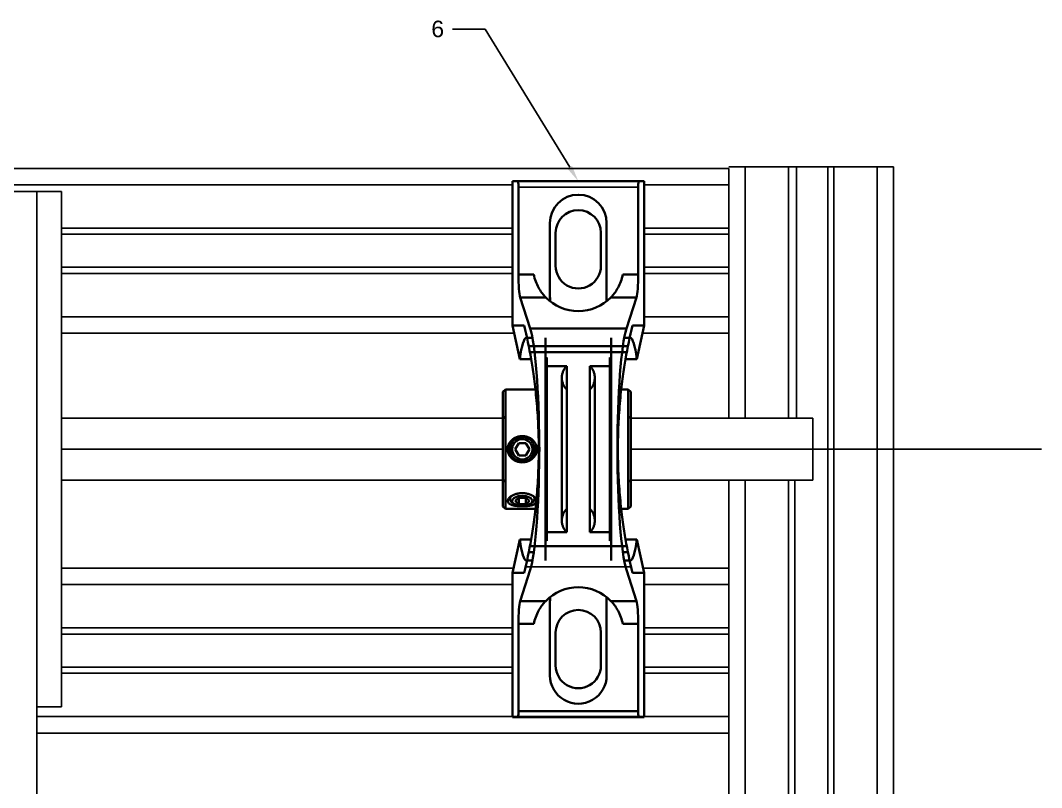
# Model space of a CAD drawing. Header units: millimetres. Extents: x -29 to 3384, y -388 to 1226.
# Drawn here: x 2506.9 to 2754.7, y 877.6 to 1063.7 of the extents above; entities that cross this region are included whole.
import ezdxf
from ezdxf import colors
from ezdxf.entities.mleader import LeaderData, LeaderLine
from ezdxf.math import Vec2, Vec3

# ---------------------------------------------------------------- set-up
doc = ezdxf.new("R2010")
doc.units = ezdxf.units.MM
doc.linetypes.add('phl_thick', pattern=[0])
doc.layers.add('Kontury', color=7, linetype='Continuous', lineweight=35)
doc.layers.add('projection', color=7, linetype='Continuous')
doc.styles.get("Standard").update_dxf_attribs({"font": 'arial.ttf'})

msp = doc.modelspace()

# ---------------------------------------------------------------- linework, layer by layer
for p, q in [((2678.82501, 1027.85552), (2462.98711, 1027.85552)), ((2718.82501, 1028.21099), (2678.82501, 1028.21099)), ((2678.82501, 967.22337), (2678.82501, 1027.85552)), ((2682.82501, 967.22337), (2682.82501, 1028.21099)), ((2693.32501, 967.22337), (2693.32501, 1028.21099)), ((2695.2674, 967.22337), (2695.2674, 1028.21099)), ((2702.82501, 952.22337), (2702.82501, 1028.21099)), ((2704.32501, 952.22337), (2704.32501, 1028.21099)), ((2626.31371, 1023.85552), (2462.98711, 1023.85552)), ((2678.82501, 1023.85552), (2658.31371, 1023.85552)), ((2494.94977, 1022.22337), (2510.94977, 1022.22337)), ((2502.94977, 1022.22337), (2516.94977, 1022.22337)), ((2510.94977, 750.16337), (2510.94977, 1022.22337)), ((2516.94977, 1022.22337), (2516.94977, 897.22337)), ((2627.78636, 1023.26101), (2656.84105, 1023.26101)), ((2626.31371, 1013.35552), (2516.94977, 1013.35552)), ((2678.82501, 1013.35552), (2658.31371, 1013.35552)), ((2626.31371, 1011.85552), (2516.94977, 1011.85552)), ((2678.82501, 1011.85552), (2658.31371, 1011.85552)), ((2626.31371, 1003.85552), (2516.94977, 1003.85552)), ((2678.82501, 1003.85552), (2658.31371, 1003.85552)), ((2626.31371, 1002.35552), (2516.94977, 1002.35552)), ((2678.82501, 1002.35552), (2658.31371, 1002.35552)), ((2626.31371, 991.85552), (2516.94977, 991.85552)), ((2678.82501, 991.85552), (2658.31371, 991.85552)), ((2626.71857, 987.85552), (2516.94977, 987.85552)), ((2678.82501, 987.85552), (2657.90885, 987.85552)), ((2516.94977, 967.22337), (2624.01371, 967.22337)), ((2655.01371, 967.22337), (2699.18047, 967.22337)), ((2699.18047, 952.22337), (2699.18047, 967.22337)), ((2516.94977, 959.72337), (2624.01371, 959.72337)), ((2655.01371, 959.72337), (2754.71311, 959.72337)), ((2516.94977, 952.22337), (2624.01371, 952.22337)), ((2655.01371, 952.22337), (2699.18047, 952.22337)), ((2678.82501, 828.83159), (2678.82501, 952.22337)), ((2626.56343, 930.85552), (2516.94977, 930.85552)), ((2678.82501, 930.85552), (2658.06398, 930.85552)), ((2626.31371, 926.85552), (2516.94977, 926.85552)), ((2678.82501, 926.85552), (2658.31371, 926.85552)), ((2626.31371, 916.35552), (2516.94977, 916.35552)), ((2626.31371, 914.85552), (2516.94977, 914.85552)), ((2678.82501, 916.35552), (2658.31371, 916.35552)), ((2678.82501, 914.85552), (2658.31371, 914.85552)), ((2626.31371, 906.85552), (2516.94977, 906.85552)), ((2678.82501, 906.85552), (2658.31371, 906.85552)), ((2626.31371, 905.35552), (2516.94977, 905.35552)), ((2678.82501, 905.35552), (2658.31371, 905.35552)), ((2510.94977, 897.22337), (2516.94977, 897.22337)), ((2678.82501, 894.85552), (2510.94977, 894.85552)), ((2678.82501, 890.85552), (2510.94977, 890.85552))]:
    msp.add_line(p, q)
at = {"layer": 'Kontury'}
for p, q in [((2627.6391, 1024.71101), (2626.31371, 1024.71101)), ((2626.31371, 989.71101), (2626.31371, 1024.71101)), ((2656.98832, 1024.71101), (2627.6391, 1024.71101)), ((2658.31371, 1024.71101), (2656.98832, 1024.71101)), ((2658.31371, 1024.71101), (2658.31371, 989.71101)), ((2627.78636, 1002.08121), (2627.78636, 1023.26101)), ((2656.84105, 1023.26101), (2656.84105, 1002.08121)), ((2635.43871, 1014.58601), (2635.43871, 1014.58601)), ((2635.43871, 996.58601), (2635.43871, 1014.58601)), ((2649.18871, 1014.58601), (2649.18871, 1014.58601)), ((2649.18871, 996.58601), (2649.18871, 1014.58601)), ((2636.81371, 1004.21101), (2636.81371, 1012.21101)), ((2636.81371, 1012.21101), (2636.81371, 1012.21101)), ((2647.81371, 1012.21101), (2647.81371, 1004.21101)), ((2647.81371, 1012.21101), (2647.81371, 1012.21101)), ((2636.81371, 1004.21101), (2636.81371, 1004.21101)), ((2647.81371, 1004.21101), (2647.81371, 1004.21101)), ((2631.52186, 1002.08121), (2627.78636, 1002.08121)), ((2631.61235, 1001.66558), (2631.52186, 1002.08121)), ((2631.71997, 1001.24937), (2631.61235, 1001.66558)), ((2631.84414, 1000.83639), (2631.71997, 1001.24937)), ((2652.90745, 1001.24937), (2652.78328, 1000.83639)), ((2653.01507, 1001.66558), (2652.90745, 1001.24937)), ((2653.10555, 1002.08121), (2653.01507, 1001.66558)), ((2656.84105, 1002.08121), (2653.10555, 1002.08121)), ((2631.98393, 1000.43025), (2631.84414, 1000.83639)), ((2632.13763, 1000.03411), (2631.98393, 1000.43025)), ((2632.30338, 999.65107), (2632.13763, 1000.03411)), ((2632.47912, 999.28357), (2632.30338, 999.65107)), ((2632.66224, 998.93382), (2632.47912, 999.28357)), ((2632.85002, 998.604), (2632.66224, 998.93382)), ((2633.03948, 998.29595), (2632.85002, 998.604)), ((2651.7774, 998.604), (2651.58793, 998.29595)), ((2651.96517, 998.93382), (2651.7774, 998.604)), ((2652.14829, 999.28357), (2651.96517, 998.93382)), ((2652.32404, 999.65107), (2652.14829, 999.28357)), ((2652.48979, 1000.03411), (2652.32404, 999.65107)), ((2652.64348, 1000.43025), (2652.48979, 1000.03411)), ((2652.78328, 1000.83639), (2652.64348, 1000.43025)), ((2630.63333, 988.99012), (2628.19829, 996.54965)), ((2634.42045, 996.54965), (2628.19829, 996.54965)), ((2633.22748, 998.01099), (2633.03948, 998.29595)), ((2633.41298, 997.74749), (2633.22748, 998.01099)), ((2633.60004, 997.49756), (2633.41298, 997.74749)), ((2633.78518, 997.26377), (2633.60004, 997.49756)), ((2633.96425, 997.04959), (2633.78518, 997.26377)), ((2634.13279, 996.85764), (2633.96425, 997.04959)), ((2634.28628, 996.69034), (2634.13279, 996.85764)), ((2634.42037, 996.54971), (2634.28628, 996.69034)), ((2635.43871, 996.58601), (2635.43871, 996.58601)), ((2649.18871, 996.58601), (2649.18871, 996.58601)), ((2650.34113, 996.69034), (2650.20697, 996.54965)), ((2656.42912, 996.54965), (2650.20697, 996.54965)), ((2650.49463, 996.85764), (2650.34113, 996.69034)), ((2650.66316, 997.04954), (2650.49463, 996.85764)), ((2650.84224, 997.26377), (2650.66316, 997.04954)), ((2651.02738, 997.49756), (2650.84224, 997.26377)), ((2651.21443, 997.74749), (2651.02738, 997.49756)), ((2651.39994, 998.01099), (2651.21443, 997.74749)), ((2651.58793, 998.29595), (2651.39994, 998.01099)), ((2656.42912, 996.54965), (2653.99409, 988.99012)), ((2626.31371, 989.71101), (2628.08764, 981.58101)), ((2629.20481, 989.71101), (2626.31371, 989.71101)), ((2653.99409, 988.99012), (2630.63333, 988.99012)), ((2658.31371, 989.71101), (2655.4226, 989.71101)), ((2656.53978, 981.58101), (2658.31371, 989.71101)), ((2629.69574, 986.71101), (2631.1797, 986.71101)), ((2634.31371, 986.71101), (2634.31371, 932.71101)), ((2650.31371, 932.71101), (2650.31371, 986.71101)), ((2653.44772, 986.71101), (2654.93168, 986.71101)), ((2654.3402, 984.71101), (2630.28722, 984.71101)), ((2630.8609, 981.58101), (2628.08764, 981.58101)), ((2654.06459, 983.26101), (2630.56283, 983.26101)), ((2630.94097, 981.10652), (2630.8609, 981.58099)), ((2634.70448, 937.47703), (2634.70448, 981.94498)), ((2634.70448, 937.47703), (2634.70448, 981.94498)), ((2649.92294, 937.47703), (2649.92294, 981.94498)), ((2649.92294, 981.94498), (2649.92294, 937.47703)), ((2653.76651, 981.58099), (2653.68644, 981.10652)), ((2656.53978, 981.58101), (2653.76651, 981.58101)), ((2631.02175, 980.61665), (2630.94097, 981.10652)), ((2631.10287, 980.11251), (2631.02175, 980.61665)), ((2631.18398, 979.59537), (2631.10287, 980.11251)), ((2631.26472, 979.06656), (2631.18398, 979.59537)), ((2631.34496, 978.52595), (2631.26472, 979.06656)), ((2634.31371, 959.71101), (2634.31371, 980.75739)), ((2634.56371, 979.86786), (2639.48528, 979.86786)), ((2634.56371, 939.55416), (2634.56371, 979.86786)), ((2638.73305, 978.82239), (2638.65453, 978.65512)), ((2638.81922, 978.98585), (2638.73305, 978.82239)), ((2638.91284, 979.14517), (2638.81922, 978.98585)), ((2639.01372, 979.29998), (2638.91284, 979.14517)), ((2639.12164, 979.44998), (2639.01372, 979.29998)), ((2639.23637, 979.59482), (2639.12164, 979.44998)), ((2639.35767, 979.73422), (2639.23637, 979.59482)), ((2639.48528, 979.86786), (2639.35767, 979.73422)), ((2639.48528, 939.55416), (2639.48528, 979.86786)), ((2639.48528, 939.55416), (2639.48528, 979.86786)), ((2645.14213, 979.86786), (2650.06371, 979.86786)), ((2645.26974, 979.73422), (2645.14213, 979.86786)), ((2645.14213, 979.86786), (2645.14213, 939.55416)), ((2645.14213, 939.55416), (2645.14213, 979.86786)), ((2645.39104, 979.59482), (2645.26974, 979.73422)), ((2645.50578, 979.44998), (2645.39104, 979.59482)), ((2645.6137, 979.29998), (2645.50578, 979.44998)), ((2645.71458, 979.14517), (2645.6137, 979.29998)), ((2645.8082, 978.98585), (2645.71458, 979.14517)), ((2645.89436, 978.82239), (2645.8082, 978.98585)), ((2645.97288, 978.65512), (2645.89436, 978.82239)), ((2650.06371, 979.86786), (2650.06371, 939.55416)), ((2650.31371, 980.75739), (2650.31371, 959.71101)), ((2653.3627, 979.06656), (2653.28246, 978.52595)), ((2653.44344, 979.59537), (2653.3627, 979.06656)), ((2653.52454, 980.11251), (2653.44344, 979.59537)), ((2653.60566, 980.61665), (2653.52454, 980.11251)), ((2653.68644, 981.10652), (2653.60566, 980.61665)), ((2631.4256, 977.96608), (2631.34496, 978.52595)), ((2631.50651, 977.38624), (2631.4256, 977.96608)), ((2631.58733, 976.78702), (2631.50651, 977.38624)), ((2631.66769, 976.16909), (2631.58733, 976.78702)), ((2638.31798, 977.22417), (2638.31371, 977.03944)), ((2638.31371, 977.03944), (2638.31798, 976.8547)), ((2638.31371, 977.03944), (2638.31371, 942.38258)), ((2638.31371, 977.03944), (2638.31371, 942.38258)), ((2638.33077, 977.40851), (2638.31798, 977.22417)), ((2638.31798, 976.8547), (2638.33077, 976.67036)), ((2638.35207, 977.59206), (2638.33077, 977.40851)), ((2638.33077, 976.67036), (2638.35207, 976.48681)), ((2638.38182, 977.77443), (2638.35207, 977.59206)), ((2638.35207, 976.48681), (2638.38182, 976.30444)), ((2638.41996, 977.95524), (2638.38182, 977.77443)), ((2638.38182, 976.30444), (2638.41996, 976.12363)), ((2638.46641, 978.13409), (2638.41996, 977.95524)), ((2638.52107, 978.3106), (2638.46641, 978.13409)), ((2638.58382, 978.4844), (2638.52107, 978.3106)), ((2638.65453, 978.65512), (2638.58382, 978.4844)), ((2646.0436, 978.4844), (2645.97288, 978.65512)), ((2646.10635, 978.3106), (2646.0436, 978.4844)), ((2646.16101, 978.13409), (2646.10635, 978.3106)), ((2646.20746, 977.95524), (2646.16101, 978.13409)), ((2646.2456, 977.77443), (2646.20746, 977.95524)), ((2646.20746, 976.12363), (2646.2456, 976.30444)), ((2646.27535, 977.59206), (2646.2456, 977.77443)), ((2646.2456, 976.30444), (2646.27535, 976.48681)), ((2646.29664, 977.40851), (2646.27535, 977.59206)), ((2646.27535, 976.48681), (2646.29664, 976.67036)), ((2646.30944, 977.22417), (2646.29664, 977.40851)), ((2646.29664, 976.67036), (2646.30944, 976.8547)), ((2646.31371, 977.03944), (2646.30944, 977.22417)), ((2646.30944, 976.8547), (2646.31371, 977.03944)), ((2646.31371, 942.38258), (2646.31371, 977.03944)), ((2646.31371, 977.03944), (2646.31371, 942.38258)), ((2653.04009, 976.78702), (2652.95972, 976.16909)), ((2653.1209, 977.38624), (2653.04009, 976.78702)), ((2653.20181, 977.96608), (2653.1209, 977.38624)), ((2653.28246, 978.52595), (2653.20181, 977.96608)), ((2624.61371, 974.21101), (2624.01371, 973.61101)), ((2624.61371, 959.71101), (2624.61371, 974.21101)), ((2632.00893, 974.21101), (2624.61371, 974.21101)), ((2631.74725, 975.53325), (2631.66769, 976.16909)), ((2631.82565, 974.88028), (2631.74725, 975.53325)), ((2631.90252, 974.21101), (2631.82565, 974.88028)), ((2631.97423, 973.5572), (2631.90252, 974.21101)), ((2638.41996, 976.12363), (2638.46641, 975.94479)), ((2638.46641, 975.94479), (2638.52107, 975.76827)), ((2638.52107, 975.76827), (2638.58382, 975.59447)), ((2638.58382, 975.59447), (2638.65453, 975.42375)), ((2638.65453, 975.42375), (2638.73305, 975.25648)), ((2638.73305, 975.25648), (2638.81922, 975.09302)), ((2638.81922, 975.09302), (2638.91284, 974.93371)), ((2638.91284, 974.93371), (2639.01372, 974.77889)), ((2639.01372, 974.77889), (2639.12164, 974.6289)), ((2639.12164, 974.6289), (2639.23637, 974.48405)), ((2639.23637, 974.48405), (2639.35767, 974.34465)), ((2639.35767, 974.34465), (2639.48528, 974.21101)), ((2639.48528, 959.71101), (2639.48528, 974.21101)), ((2639.48528, 974.21101), (2639.48528, 959.71101)), ((2645.14213, 974.21101), (2645.26974, 974.34465)), ((2645.14213, 974.21101), (2645.14213, 959.71101)), ((2645.14213, 959.71101), (2645.14213, 974.21101)), ((2645.26974, 974.34465), (2645.39104, 974.48405)), ((2645.39104, 974.48405), (2645.50578, 974.6289)), ((2645.50578, 974.6289), (2645.6137, 974.77889)), ((2645.6137, 974.77889), (2645.71458, 974.93371)), ((2645.71458, 974.93371), (2645.8082, 975.09302)), ((2645.8082, 975.09302), (2645.89436, 975.25648)), ((2645.89436, 975.25648), (2645.97288, 975.42375)), ((2645.97288, 975.42375), (2646.0436, 975.59447)), ((2646.0436, 975.59447), (2646.10635, 975.76827)), ((2646.10635, 975.76827), (2646.16101, 975.94479)), ((2646.16101, 975.94479), (2646.20746, 976.12363)), ((2654.41371, 974.21101), (2652.61848, 974.21101)), ((2652.7249, 974.21101), (2652.65319, 973.5572)), ((2652.80177, 974.88028), (2652.7249, 974.21101)), ((2652.88016, 975.53325), (2652.80177, 974.88028)), ((2652.95972, 976.16909), (2652.88016, 975.53325)), ((2654.41371, 959.71101), (2654.41371, 974.21101)), ((2654.41371, 974.21101), (2654.41371, 959.71101)), ((2655.01371, 973.61101), (2654.41371, 974.21101)), ((2624.01371, 959.71101), (2624.01371, 973.61101)), ((2632.04394, 972.89016), (2631.97423, 973.5572)), ((2632.11137, 972.21075), (2632.04394, 972.89016)), ((2632.17625, 971.51986), (2632.11137, 972.21075)), ((2632.23831, 970.81844), (2632.17625, 971.51986)), ((2638.30523, 971.21826), (2638.30894, 971.23636)), ((2638.3091, 971.34098), (2638.3055, 971.3581)), ((2638.30894, 971.23636), (2638.31159, 971.25433)), ((2638.31166, 971.32379), (2638.3091, 971.34098)), ((2638.31159, 971.25433), (2638.31318, 971.27209)), ((2638.3132, 971.30662), (2638.31166, 971.32379)), ((2638.31318, 971.27209), (2638.31371, 971.28955)), ((2638.31371, 971.28955), (2638.3132, 971.30662)), ((2638.31371, 971.28955), (2638.31371, 969.78944)), ((2652.45117, 971.51986), (2652.3891, 970.81844)), ((2652.51604, 972.21075), (2652.45117, 971.51986)), ((2652.58347, 972.89016), (2652.51604, 972.21075)), ((2652.65319, 973.5572), (2652.58347, 972.89016)), ((2655.01371, 959.71101), (2655.01371, 973.61101)), ((2632.29732, 970.10747), (2632.23831, 970.81844)), ((2632.35305, 969.38776), (2632.29732, 970.10747)), ((2632.40531, 968.66012), (2632.35305, 969.38776)), ((2638.2931, 969.67957), (2638.28675, 969.66418)), ((2638.29114, 969.90386), (2638.29715, 969.88771)), ((2638.29859, 969.69517), (2638.2931, 969.67957)), ((2638.29715, 969.88771), (2638.30223, 969.87138)), ((2638.30322, 969.71091), (2638.29859, 969.69517)), ((2638.30223, 969.87138), (2638.30637, 969.85492)), ((2638.307, 969.72673), (2638.30322, 969.71091)), ((2638.30637, 969.85492), (2638.30959, 969.83843)), ((2638.30994, 969.74255), (2638.307, 969.72673)), ((2638.30959, 969.83843), (2638.31188, 969.82197)), ((2638.31204, 969.75832), (2638.30994, 969.74255)), ((2638.31188, 969.82197), (2638.31325, 969.80561)), ((2638.31329, 969.77397), (2638.31204, 969.75832)), ((2638.31325, 969.80561), (2638.31371, 969.78944)), ((2638.31371, 969.78944), (2638.31329, 969.77397)), ((2652.27437, 969.38776), (2652.22211, 968.66012)), ((2652.33009, 970.10747), (2652.27437, 969.38776)), ((2652.3891, 970.81844), (2652.33009, 970.10747)), ((2624.61371, 959.71101), (2624.61371, 967.21101)), ((2624.61371, 967.21101), (2624.61371, 959.71101)), ((2632.45391, 967.92562), (2632.40531, 968.66012)), ((2632.49866, 967.1853), (2632.45391, 967.92562)), ((2632.53942, 966.44026), (2632.49866, 967.1853)), ((2632.57606, 965.69163), (2632.53942, 966.44026)), ((2652.088, 966.44026), (2652.05136, 965.69163)), ((2652.12875, 967.1853), (2652.088, 966.44026)), ((2652.17351, 967.92562), (2652.12875, 967.1853)), ((2652.22211, 968.66012), (2652.17351, 967.92562)), ((2654.41371, 967.21101), (2654.41371, 959.71101)), ((2654.41371, 959.71101), (2654.41371, 967.21101)), ((2632.60848, 964.94053), (2632.57606, 965.69163)), ((2632.63658, 964.18809), (2632.60848, 964.94053)), ((2632.66034, 963.43545), (2632.63658, 964.18809)), ((2651.99083, 964.18809), (2651.96708, 963.43545)), ((2652.01893, 964.94053), (2651.99083, 964.18809)), ((2652.05136, 965.69163), (2652.01893, 964.94053)), ((2625.55562, 961.14835), (2625.66931, 961.33413)), ((2625.66931, 961.33413), (2625.79508, 961.51106)), ((2625.79508, 961.51106), (2625.93161, 961.67795)), ((2625.93161, 961.67795), (2626.07724, 961.83394)), ((2626.07724, 961.83394), (2626.23008, 961.97829)), ((2626.23008, 961.97829), (2626.38957, 962.11137)), ((2626.38957, 962.11137), (2626.55967, 962.23675)), ((2626.55967, 962.23675), (2626.73994, 962.35366)), ((2626.73994, 962.35366), (2626.92932, 962.46089)), ((2626.92932, 962.46089), (2627.12658, 962.55749)), ((2627.12658, 962.55749), (2627.33035, 962.64278)), ((2627.33035, 962.64278), (2627.53928, 962.71609)), ((2627.53928, 962.71609), (2627.75201, 962.77705)), ((2627.75201, 962.77705), (2627.96699, 962.82554)), ((2627.96699, 962.82554), (2628.18262, 962.86141)), ((2628.18262, 962.86141), (2628.39728, 962.88485)), ((2628.39728, 962.88485), (2628.60925, 962.89633)), ((2628.60925, 962.89633), (2628.81816, 962.89633)), ((2628.81816, 962.89633), (2629.03014, 962.88485)), ((2629.03014, 962.88485), (2629.24479, 962.86141)), ((2629.24479, 962.86141), (2629.46042, 962.82554)), ((2629.46042, 962.82554), (2629.6754, 962.77705)), ((2629.6754, 962.77705), (2629.88814, 962.71609)), ((2629.88814, 962.71609), (2630.09707, 962.64278)), ((2630.09707, 962.64278), (2630.30084, 962.55749)), ((2630.30084, 962.55749), (2630.4981, 962.46089)), ((2630.4981, 962.46089), (2630.68748, 962.35366)), ((2630.68748, 962.35366), (2630.86775, 962.23675)), ((2630.86775, 962.23675), (2631.03785, 962.11137)), ((2631.03785, 962.11137), (2631.19733, 961.97829)), ((2631.19733, 961.97829), (2631.35017, 961.83394)), ((2631.35017, 961.83394), (2631.49581, 961.67795)), ((2631.49581, 961.67795), (2631.63234, 961.51106)), ((2631.63234, 961.51106), (2631.75811, 961.33413)), ((2631.75811, 961.33413), (2631.8718, 961.14835)), ((2632.67971, 962.68381), (2632.66034, 963.43545)), ((2632.69469, 961.93433), (2632.67971, 962.68381)), ((2632.7053, 961.18823), (2632.69469, 961.93433)), ((2651.93272, 961.93433), (2651.92211, 961.18823)), ((2651.94771, 962.68381), (2651.93272, 961.93433)), ((2651.96708, 963.43545), (2651.94771, 962.68381)), ((2624.01371, 945.81101), (2624.01371, 959.71101)), ((2624.61371, 959.71101), (2624.61371, 952.21101)), ((2624.61371, 959.71101), (2624.61371, 945.21101)), ((2624.61371, 945.21101), (2624.61371, 959.71101)), ((2624.61371, 959.71101), (2624.61371, 952.21101)), ((2625.17246, 959.71101), (2625.1802, 959.92008)), ((2625.1799, 959.50614), (2625.17246, 959.71101)), ((2625.20237, 959.29969), (2625.1799, 959.50614)), ((2625.1802, 959.92008), (2625.20361, 960.13076)), ((2625.24011, 959.09334), (2625.20237, 959.29969)), ((2625.20361, 960.13076), (2625.24292, 960.34127)), ((2625.29328, 958.88873), (2625.24011, 959.09334)), ((2625.24292, 960.34127), (2625.2983, 960.54986)), ((2625.3615, 958.68739), (2625.29328, 958.88873)), ((2625.2983, 960.54986), (2625.36928, 960.75493)), ((2625.36928, 960.75493), (2625.45527, 960.9549)), ((2625.45527, 960.9549), (2625.55562, 961.14835)), ((2626.98166, 959.71101), (2627.84768, 961.21101)), ((2626.98166, 959.71101), (2626.98166, 959.71101)), ((2627.84768, 958.21101), (2626.98166, 959.71101)), ((2627.84768, 961.21101), (2627.84768, 961.21101)), ((2627.84768, 961.21101), (2629.57973, 961.21101)), ((2629.57973, 961.21101), (2629.57973, 961.21101)), ((2629.57973, 961.21101), (2630.44576, 959.71101)), ((2630.44576, 959.71101), (2629.57973, 958.21101)), ((2630.44576, 959.71101), (2630.44576, 959.71101)), ((2631.8718, 961.14835), (2631.97215, 960.9549)), ((2631.97215, 960.9549), (2632.05813, 960.75493)), ((2632.05813, 960.75493), (2632.12912, 960.54986)), ((2632.13413, 958.88873), (2632.06592, 958.68739)), ((2632.12912, 960.54986), (2632.18449, 960.34127)), ((2632.1873, 959.09334), (2632.13413, 958.88873)), ((2632.18449, 960.34127), (2632.22381, 960.13076)), ((2632.22505, 959.29969), (2632.1873, 959.09334)), ((2632.22381, 960.13076), (2632.24721, 959.92008)), ((2632.24752, 959.50614), (2632.22505, 959.29969)), ((2632.24721, 959.92008), (2632.25496, 959.71101)), ((2632.25496, 959.71101), (2632.24752, 959.50614)), ((2632.71162, 960.44672), (2632.7053, 961.18823)), ((2632.7053, 958.23379), (2632.71162, 958.9753)), ((2632.71371, 959.71101), (2632.71162, 960.44672)), ((2632.71162, 958.9753), (2632.71371, 959.71101)), ((2632.81119, 960.94397), (2632.82713, 960.73707)), ((2632.82713, 960.73707), (2632.84052, 960.53065)), ((2632.84034, 958.89139), (2632.82713, 958.68495)), ((2632.85071, 959.09729), (2632.84034, 958.89139)), ((2632.84052, 960.53065), (2632.85071, 960.32473)), ((2632.85071, 960.32473), (2632.85795, 960.11943)), ((2632.85795, 959.30259), (2632.85071, 959.09729)), ((2632.85795, 960.11943), (2632.86226, 959.91482)), ((2632.86226, 959.50719), (2632.85795, 959.30259)), ((2632.86226, 959.91482), (2632.86371, 959.71101)), ((2632.86371, 959.71101), (2632.86226, 959.50719)), ((2634.31371, 938.66463), (2634.31371, 959.71101)), ((2639.48528, 959.71101), (2639.48528, 945.21101)), ((2639.48528, 945.21101), (2639.48528, 959.71101)), ((2645.14213, 959.71101), (2645.14213, 945.21101)), ((2645.14213, 945.21101), (2645.14213, 959.71101)), ((2646.31371, 959.71101), (2646.31422, 959.73078)), ((2646.31424, 959.69092), (2646.31371, 959.71101)), ((2646.31422, 959.73078), (2646.31575, 959.75078)), ((2646.31582, 959.67058), (2646.31424, 959.69092)), ((2646.31575, 959.75078), (2646.31832, 959.77091)), ((2646.31847, 959.65012), (2646.31582, 959.67058)), ((2646.31832, 959.77091), (2646.32191, 959.79107)), ((2646.32218, 959.62963), (2646.31847, 959.65012)), ((2646.32191, 959.79107), (2646.32654, 959.81116)), ((2646.32697, 959.60922), (2646.32218, 959.62963)), ((2646.32654, 959.81116), (2646.33221, 959.83108)), ((2646.33282, 959.589), (2646.32697, 959.60922)), ((2646.33221, 959.83108), (2646.33891, 959.85072)), ((2646.33975, 959.56907), (2646.33282, 959.589)), ((2646.33891, 959.85072), (2646.34666, 959.86998)), ((2646.34775, 959.54954), (2646.33975, 959.56907)), ((2646.34666, 959.86998), (2646.35542, 959.88879)), ((2646.3568, 959.5305), (2646.34775, 959.54954)), ((2650.31371, 959.71101), (2650.31371, 938.66463)), ((2651.9158, 960.44672), (2651.91371, 959.71101)), ((2651.91371, 959.71101), (2651.9158, 958.9753)), ((2651.92211, 961.18823), (2651.9158, 960.44672)), ((2651.9158, 958.9753), (2651.92211, 958.23379)), ((2654.41371, 959.71101), (2654.41371, 952.21101)), ((2654.41371, 959.71101), (2654.41371, 945.21101)), ((2654.41371, 945.21101), (2654.41371, 959.71101)), ((2654.41371, 952.21101), (2654.41371, 959.71101)), ((2655.01371, 945.81101), (2655.01371, 959.71101)), ((2625.44418, 958.49079), (2625.3615, 958.68739)), ((2625.54073, 958.30032), (2625.44418, 958.49079)), ((2625.65027, 958.11705), (2625.54073, 958.30032)), ((2625.77161, 957.9421), (2625.65027, 958.11705)), ((2625.90352, 957.77659), (2625.77161, 957.9421)), ((2626.04452, 957.62143), (2625.90352, 957.77659)), ((2626.19284, 957.47728), (2626.04452, 957.62143)), ((2626.34713, 957.34447), (2626.19284, 957.47728)), ((2626.51097, 957.21958), (2626.34713, 957.34447)), ((2626.68485, 957.10247), (2626.51097, 957.21958)), ((2626.86779, 956.99432), (2626.68485, 957.10247)), ((2627.05871, 956.89614), (2626.86779, 956.99432)), ((2627.25633, 956.80859), (2627.05871, 956.89614)), ((2627.45936, 956.73234), (2627.25633, 956.80859)), ((2627.66656, 956.66786), (2627.45936, 956.73234)), ((2627.87653, 956.61531), (2627.66656, 956.66786)), ((2627.84768, 958.21101), (2627.84768, 958.21101)), ((2629.57973, 958.21101), (2627.84768, 958.21101)), ((2628.08777, 956.57484), (2627.87653, 956.61531)), ((2628.29877, 956.54644), (2628.08777, 956.57484)), ((2628.50795, 956.52974), (2628.29877, 956.54644)), ((2628.71371, 956.52428), (2628.50795, 956.52974)), ((2628.91947, 956.52974), (2628.71371, 956.52428)), ((2629.12865, 956.54644), (2628.91947, 956.52974)), ((2629.33965, 956.57484), (2629.12865, 956.54644)), ((2629.55089, 956.61531), (2629.33965, 956.57484)), ((2629.76085, 956.66786), (2629.55089, 956.61531)), ((2629.57973, 958.21101), (2629.57973, 958.21101)), ((2629.96806, 956.73234), (2629.76085, 956.66786)), ((2630.17109, 956.80859), (2629.96806, 956.73234)), ((2630.36871, 956.89614), (2630.17109, 956.80859)), ((2630.55962, 956.99432), (2630.36871, 956.89614)), ((2630.74256, 957.10247), (2630.55962, 956.99432)), ((2630.91644, 957.21958), (2630.74256, 957.10247)), ((2631.08028, 957.34447), (2630.91644, 957.21958)), ((2631.23457, 957.47728), (2631.08028, 957.34447)), ((2631.3829, 957.62143), (2631.23457, 957.47728)), ((2631.5239, 957.77659), (2631.3829, 957.62143)), ((2631.65581, 957.9421), (2631.5239, 957.77659)), ((2631.77714, 958.11705), (2631.65581, 957.9421)), ((2631.88668, 958.30032), (2631.77714, 958.11705)), ((2631.98324, 958.49079), (2631.88668, 958.30032)), ((2632.06592, 958.68739), (2631.98324, 958.49079)), ((2632.66034, 955.98657), (2632.67971, 956.73821)), ((2632.67971, 956.73821), (2632.69469, 957.48769)), ((2632.69469, 957.48769), (2632.7053, 958.23379)), ((2632.82713, 958.68495), (2632.81093, 958.47808)), ((2651.92211, 958.23379), (2651.93272, 957.48769)), ((2651.93272, 957.48769), (2651.94771, 956.73821)), ((2651.94771, 956.73821), (2651.96708, 955.98657)), ((2632.57606, 953.73039), (2632.60848, 954.48148)), ((2632.60848, 954.48148), (2632.63658, 955.23393)), ((2632.63658, 955.23393), (2632.66034, 955.98657)), ((2651.96708, 955.98657), (2651.99083, 955.23393)), ((2651.99083, 955.23393), (2652.01893, 954.48148)), ((2652.01893, 954.48148), (2652.05136, 953.73039)), ((2632.40531, 950.7619), (2632.45391, 951.4964)), ((2632.45391, 951.4964), (2632.49866, 952.23672)), ((2632.49866, 952.23672), (2632.53942, 952.98175)), ((2632.53942, 952.98175), (2632.57606, 953.73039)), ((2652.05136, 953.73039), (2652.088, 952.98175)), ((2652.088, 952.98175), (2652.12875, 952.23672)), ((2652.12875, 952.23672), (2652.17351, 951.4964)), ((2652.17351, 951.4964), (2652.22211, 950.7619)), ((2627.65838, 948.9533), (2627.4497, 948.90852)), ((2627.86992, 948.99), (2627.65838, 948.9533)), ((2628.0828, 949.0184), (2627.86992, 948.99)), ((2628.29547, 949.03839), (2628.0828, 949.0184)), ((2628.50632, 949.05017), (2628.29547, 949.03839)), ((2628.71371, 949.05403), (2628.50632, 949.05017)), ((2628.9211, 949.05017), (2628.71371, 949.05403)), ((2629.13195, 949.03839), (2628.9211, 949.05017)), ((2629.34462, 949.0184), (2629.13195, 949.03839)), ((2629.5575, 948.99), (2629.34462, 949.0184)), ((2629.76904, 948.9533), (2629.5575, 948.99)), ((2629.97771, 948.90852), (2629.76904, 948.9533)), ((2632.23831, 948.60358), (2632.29732, 949.31455)), ((2632.29732, 949.31455), (2632.35305, 950.03426)), ((2632.35305, 950.03426), (2632.40531, 950.7619)), ((2652.22211, 950.7619), (2652.27437, 950.03426)), ((2652.27437, 950.03426), (2652.33009, 949.31455)), ((2652.33009, 949.31455), (2652.3891, 948.60358)), ((2625.18128, 947.26675), (2625.17246, 947.15364)), ((2625.17246, 947.15364), (2625.1802, 947.05043)), ((2625.1802, 947.05043), (2625.20361, 946.94905)), ((2625.20796, 947.38371), (2625.18128, 947.26675)), ((2625.20361, 946.94905), (2625.24292, 946.85038)), ((2625.25281, 947.50343), (2625.20796, 947.38371)), ((2625.24292, 946.85038), (2625.2983, 946.75526)), ((2625.31588, 947.62478), (2625.25281, 947.50343)), ((2625.2983, 946.75526), (2625.36928, 946.66428)), ((2625.39655, 947.74652), (2625.31588, 947.62478)), ((2625.36928, 946.66428), (2625.45527, 946.57799)), ((2625.49407, 947.8674), (2625.39655, 947.74652)), ((2625.45527, 946.57799), (2625.55562, 946.49683)), ((2625.60755, 947.98628), (2625.49407, 947.8674)), ((2625.55562, 946.49683), (2625.66931, 946.42101)), ((2625.73555, 948.10199), (2625.60755, 947.98628)), ((2625.87652, 948.21334), (2625.73555, 948.10199)), ((2626.02865, 948.31919), (2625.87652, 948.21334)), ((2626.26422, 948.4884), (2625.93208, 948.25354)), ((2626.17745, 948.41142), (2626.02865, 948.31919)), ((2626.33227, 948.4975), (2626.17745, 948.41142)), ((2626.26422, 946.75635), (2626.70615, 946.44386)), ((2626.49643, 948.5793), (2626.33227, 948.4975)), ((2626.67088, 948.65695), (2626.49643, 948.5793)), ((2626.85461, 948.72949), (2626.67088, 948.65695)), ((2627.04653, 948.79604), (2626.85461, 948.72949)), ((2627.84768, 947.90364), (2626.98166, 947.15364)), ((2626.98166, 947.15364), (2627.84768, 946.40364)), ((2627.24533, 948.85593), (2627.04653, 948.79604)), ((2627.4497, 948.90852), (2627.24533, 948.85593)), ((2627.84768, 947.91919), (2627.84768, 946.40364)), ((2629.57973, 947.91919), (2627.84768, 947.91919)), ((2629.57973, 947.90364), (2627.84768, 947.90364)), ((2629.57973, 947.91919), (2629.57973, 946.40364)), ((2630.44576, 947.15364), (2629.57973, 947.90364)), ((2629.57973, 946.40364), (2630.44576, 947.15364)), ((2630.18209, 948.85593), (2629.97771, 948.90852)), ((2630.38089, 948.79604), (2630.18209, 948.85593)), ((2630.5728, 948.72949), (2630.38089, 948.79604)), ((2630.75653, 948.65695), (2630.5728, 948.72949)), ((2630.72127, 946.44386), (2631.1632, 946.75635)), ((2630.93098, 948.5793), (2630.75653, 948.65695)), ((2631.09514, 948.4975), (2630.93098, 948.5793)), ((2631.24997, 948.41142), (2631.09514, 948.4975)), ((2631.39876, 948.31919), (2631.24997, 948.41142)), ((2631.5509, 948.21334), (2631.39876, 948.31919)), ((2631.69187, 948.10199), (2631.5509, 948.21334)), ((2631.81987, 947.98628), (2631.69187, 948.10199)), ((2631.75811, 946.42101), (2631.8718, 946.49683)), ((2631.93335, 947.8674), (2631.81987, 947.98628)), ((2631.8718, 946.49683), (2631.97215, 946.57799)), ((2632.03087, 947.74652), (2631.93335, 947.8674)), ((2631.97215, 946.57799), (2632.05813, 946.66428)), ((2631.97423, 945.86482), (2632.04394, 946.53186)), ((2632.11154, 947.62478), (2632.03087, 947.74652)), ((2632.04394, 946.53186), (2632.11137, 947.21127)), ((2632.11137, 947.21127), (2632.17625, 947.90216)), ((2632.14429, 947.56177), (2632.11154, 947.62478)), ((2632.17625, 947.90216), (2632.23831, 948.60358)), ((2645.20702, 946.52945), (2645.01077, 946.50875)), ((2646.40163, 946.51605), (2646.20264, 946.53546)), ((2652.3891, 948.60358), (2652.45117, 947.90216)), ((2652.45117, 947.90216), (2652.51604, 947.21127)), ((2652.51604, 947.21127), (2652.58347, 946.53186)), ((2652.58347, 946.53186), (2652.65319, 945.86482)), ((2624.01371, 945.81101), (2624.61371, 945.21101)), ((2624.61371, 945.21101), (2632.00893, 945.21101)), ((2625.66931, 946.42101), (2625.79508, 946.35076)), ((2625.79508, 946.35076), (2625.93161, 946.28624)), ((2625.93161, 946.28624), (2626.07724, 946.22749)), ((2626.07724, 946.22749), (2626.23008, 946.17446)), ((2626.23008, 946.17446), (2626.38957, 946.12672)), ((2626.38957, 946.12672), (2626.55967, 946.08275)), ((2626.55967, 946.08275), (2626.73994, 946.04263)), ((2626.73994, 946.04263), (2626.92932, 946.00659)), ((2626.92932, 946.00659), (2627.12658, 945.97474)), ((2627.12658, 945.97474), (2627.33035, 945.94711)), ((2627.33035, 945.94711), (2627.53928, 945.92374)), ((2627.53928, 945.92374), (2627.75201, 945.90455)), ((2627.75201, 945.90455), (2627.96699, 945.88948)), ((2627.84768, 946.40364), (2629.57973, 946.40364)), ((2627.96699, 945.88948), (2628.18262, 945.87841)), ((2628.18262, 945.87841), (2628.39728, 945.87123)), ((2628.39728, 945.87123), (2628.60925, 945.86772)), ((2628.60925, 945.86772), (2628.81816, 945.86772)), ((2628.81816, 945.86772), (2629.03014, 945.87123)), ((2629.03014, 945.87123), (2629.24479, 945.87841)), ((2629.24479, 945.87841), (2629.46042, 945.88948)), ((2629.46042, 945.88948), (2629.6754, 945.90455)), ((2629.6754, 945.90455), (2629.88814, 945.92374)), ((2629.88814, 945.92374), (2630.09707, 945.94711)), ((2630.09707, 945.94711), (2630.30084, 945.97474)), ((2630.30084, 945.97474), (2630.4981, 946.00659)), ((2630.4981, 946.00659), (2630.68748, 946.04263)), ((2630.68748, 946.04263), (2630.86775, 946.08275)), ((2630.86775, 946.08275), (2631.03785, 946.12672)), ((2631.03785, 946.12672), (2631.19733, 946.17446)), ((2631.19733, 946.17446), (2631.35017, 946.22749)), ((2631.35017, 946.22749), (2631.49581, 946.28624)), ((2631.49581, 946.28624), (2631.63234, 946.35076)), ((2631.63234, 946.35076), (2631.75811, 946.42101)), ((2631.74725, 943.88877), (2631.82565, 944.54173)), ((2631.82565, 944.54173), (2631.90252, 945.21101)), ((2631.90252, 945.21101), (2631.97423, 945.86482)), ((2638.65453, 943.99827), (2638.58382, 943.82755)), ((2638.73305, 944.16554), (2638.65453, 943.99827)), ((2638.81922, 944.329), (2638.73305, 944.16554)), ((2638.91284, 944.48831), (2638.81922, 944.329)), ((2639.01372, 944.64313), (2638.91284, 944.48831)), ((2639.12164, 944.79312), (2639.01372, 944.64313)), ((2639.23637, 944.93797), (2639.12164, 944.79312)), ((2639.35767, 945.07737), (2639.23637, 944.93797)), ((2639.48528, 945.21101), (2639.35767, 945.07737)), ((2645.26974, 945.07737), (2645.14213, 945.21101)), ((2645.39104, 944.93797), (2645.26974, 945.07737)), ((2645.50578, 944.79312), (2645.39104, 944.93797)), ((2645.6137, 944.64313), (2645.50578, 944.79312)), ((2645.71458, 944.48831), (2645.6137, 944.64313)), ((2645.8082, 944.329), (2645.71458, 944.48831)), ((2645.89436, 944.16554), (2645.8082, 944.329)), ((2645.97288, 943.99827), (2645.89436, 944.16554)), ((2646.0436, 943.82755), (2645.97288, 943.99827)), ((2652.61848, 945.21101), (2654.41371, 945.21101)), ((2652.65319, 945.86482), (2652.7249, 945.21101)), ((2652.7249, 945.21101), (2652.80177, 944.54173)), ((2652.80177, 944.54173), (2652.88016, 943.88877)), ((2654.41371, 945.21101), (2655.01371, 945.81101)), ((2631.4256, 941.45594), (2631.50651, 942.03578)), ((2631.50651, 942.03578), (2631.58733, 942.635)), ((2631.58733, 942.635), (2631.66769, 943.25293)), ((2631.66769, 943.25293), (2631.74725, 943.88877)), ((2638.29182, 942.32023), (2638.29765, 942.31091)), ((2638.29859, 942.20058), (2638.2931, 942.19169)), ((2638.29765, 942.31091), (2638.30257, 942.30151)), ((2638.30322, 942.20956), (2638.29859, 942.20058)), ((2638.30257, 942.30151), (2638.30659, 942.29206)), ((2638.307, 942.21861), (2638.30322, 942.20956)), ((2638.30659, 942.29206), (2638.30971, 942.28261)), ((2638.30994, 942.22768), (2638.307, 942.21861)), ((2638.30971, 942.28261), (2638.31193, 942.2732)), ((2638.31204, 942.23674), (2638.30994, 942.22768)), ((2638.31193, 942.2732), (2638.31326, 942.26387)), ((2638.31329, 942.24574), (2638.31204, 942.23674)), ((2638.31326, 942.26387), (2638.31371, 942.25466)), ((2638.31371, 942.25466), (2638.31329, 942.24574)), ((2638.31798, 942.56732), (2638.31371, 942.38258)), ((2638.31371, 942.38258), (2638.31798, 942.19785)), ((2638.33077, 942.75166), (2638.31798, 942.56732)), ((2638.31798, 942.19785), (2638.33077, 942.01351)), ((2638.35207, 942.93521), (2638.33077, 942.75166)), ((2638.33077, 942.01351), (2638.35207, 941.82996)), ((2638.38182, 943.11758), (2638.35207, 942.93521)), ((2638.35207, 941.82996), (2638.38182, 941.64758)), ((2638.41996, 943.29839), (2638.38182, 943.11758)), ((2638.38182, 941.64758), (2638.41996, 941.46678)), ((2638.46641, 943.47723), (2638.41996, 943.29839)), ((2638.52107, 943.65375), (2638.46641, 943.47723)), ((2638.58382, 943.82755), (2638.52107, 943.65375)), ((2646.10635, 943.65375), (2646.0436, 943.82755)), ((2646.16101, 943.47723), (2646.10635, 943.65375)), ((2646.20746, 943.29839), (2646.16101, 943.47723)), ((2646.2456, 943.11758), (2646.20746, 943.29839)), ((2646.20746, 941.46678), (2646.2456, 941.64758)), ((2646.27535, 942.93521), (2646.2456, 943.11758)), ((2646.2456, 941.64758), (2646.27535, 941.82996)), ((2646.29664, 942.75166), (2646.27535, 942.93521)), ((2646.27535, 941.82996), (2646.29664, 942.01351)), ((2646.30944, 942.56732), (2646.29664, 942.75166)), ((2646.29664, 942.01351), (2646.30944, 942.19785)), ((2646.31371, 942.38258), (2646.30944, 942.56732)), ((2646.30944, 942.19785), (2646.31371, 942.38258)), ((2652.88016, 943.88877), (2652.95972, 943.25293)), ((2652.95972, 943.25293), (2653.04009, 942.635)), ((2653.04009, 942.635), (2653.1209, 942.03578)), ((2653.1209, 942.03578), (2653.20181, 941.45594)), ((2631.02175, 938.80537), (2631.10287, 939.30951)), ((2631.10287, 939.30951), (2631.18398, 939.82665)), ((2631.18398, 939.82665), (2631.26472, 940.35546)), ((2631.26472, 940.35546), (2631.34496, 940.89607)), ((2631.34496, 940.89607), (2631.4256, 941.45594)), ((2639.48528, 939.55416), (2634.56371, 939.55416)), ((2637.73194, 939.57422), (2637.75013, 939.56684)), ((2637.75013, 939.56684), (2637.76877, 939.55986)), ((2637.76877, 939.55986), (2637.78776, 939.55332)), ((2637.78776, 939.55332), (2637.80702, 939.54723)), ((2637.80702, 939.54723), (2637.82646, 939.5416)), ((2637.82646, 939.5416), (2637.84599, 939.53645)), ((2638.20547, 939.53741), (2638.21842, 939.54255)), ((2638.21842, 939.54255), (2638.23081, 939.54821)), ((2638.23081, 939.54821), (2638.24257, 939.55435)), ((2638.24257, 939.55435), (2638.25362, 939.56095)), ((2638.25362, 939.56095), (2638.26389, 939.56801)), ((2638.26389, 939.56801), (2638.2733, 939.57548)), ((2638.41996, 941.46678), (2638.46641, 941.28793)), ((2638.46641, 941.28793), (2638.52107, 941.11142)), ((2638.52107, 941.11142), (2638.58382, 940.93762)), ((2638.58382, 940.93762), (2638.65453, 940.7669)), ((2638.65453, 940.7669), (2638.73305, 940.59963)), ((2638.73305, 940.59963), (2638.81922, 940.43616)), ((2638.81922, 940.43616), (2638.91284, 940.27685)), ((2638.91284, 940.27685), (2639.01372, 940.12204)), ((2639.01372, 940.12204), (2639.12164, 939.97204)), ((2639.12164, 939.97204), (2639.23637, 939.8272)), ((2639.23637, 939.8272), (2639.35767, 939.6878)), ((2639.35767, 939.6878), (2639.48528, 939.55416)), ((2645.14213, 939.55416), (2645.26974, 939.6878)), ((2650.06371, 939.55416), (2645.14213, 939.55416)), ((2645.26974, 939.6878), (2645.39104, 939.8272)), ((2645.39104, 939.8272), (2645.50578, 939.97204)), ((2645.50578, 939.97204), (2645.6137, 940.12204)), ((2645.6137, 940.12204), (2645.71458, 940.27685)), ((2645.71458, 940.27685), (2645.8082, 940.43616)), ((2645.8082, 940.43616), (2645.89436, 940.59963)), ((2645.89436, 940.59963), (2645.97288, 940.7669)), ((2645.97288, 940.7669), (2646.0436, 940.93762)), ((2646.0436, 940.93762), (2646.10635, 941.11142)), ((2646.10635, 941.11142), (2646.16101, 941.28793)), ((2646.16101, 941.28793), (2646.20746, 941.46678)), ((2653.20181, 941.45594), (2653.28246, 940.89607)), ((2653.28246, 940.89607), (2653.3627, 940.35546)), ((2653.3627, 940.35546), (2653.44344, 939.82665)), ((2653.44344, 939.82665), (2653.52454, 939.30951)), ((2653.52454, 939.30951), (2653.60566, 938.80537)), ((2628.08764, 937.84101), (2626.31371, 929.71101)), ((2628.08764, 937.84101), (2630.8609, 937.84101)), ((2630.8609, 937.84103), (2630.94097, 938.3155)), ((2630.94097, 938.3155), (2631.02175, 938.80537)), ((2653.60566, 938.80537), (2653.68644, 938.3155)), ((2653.68644, 938.3155), (2653.76651, 937.84103)), ((2653.76651, 937.84101), (2656.53978, 937.84101)), ((2658.31371, 929.71101), (2656.53978, 937.84101)), ((2630.28722, 934.71101), (2631.50541, 934.71101)), ((2654.06459, 936.16101), (2630.56283, 936.16101)), ((2653.12201, 934.71101), (2654.3402, 934.71101)), ((2631.1797, 932.71101), (2629.69574, 932.71101)), ((2654.93168, 932.71101), (2653.44772, 932.71101)), ((2626.31371, 894.71101), (2626.31371, 929.71101)), ((2626.31371, 929.71101), (2629.20481, 929.71101)), ((2628.19829, 922.87237), (2630.63333, 930.4319)), ((2653.99409, 930.4319), (2656.42912, 922.87237)), ((2655.4226, 929.71101), (2658.31371, 929.71101)), ((2658.31371, 929.71101), (2658.31371, 894.71101)), ((2634.42045, 922.87237), (2628.19829, 922.87237)), ((2633.41298, 921.67453), (2633.60004, 921.92446)), ((2633.60004, 921.92446), (2633.78518, 922.15825)), ((2633.78518, 922.15825), (2633.96425, 922.37243)), ((2633.96425, 922.37243), (2634.13279, 922.56438)), ((2634.13279, 922.56438), (2634.28628, 922.73168)), ((2634.28628, 922.73168), (2634.42045, 922.87237)), ((2635.43871, 922.83601), (2635.43871, 922.83601)), ((2635.43871, 922.83601), (2635.43871, 904.83601)), ((2649.18871, 922.83601), (2649.18871, 922.83601)), ((2649.18871, 922.83601), (2649.18871, 904.83601)), ((2656.42912, 922.87237), (2650.20697, 922.87237)), ((2650.20705, 922.87231), (2650.34113, 922.73168)), ((2650.34113, 922.73168), (2650.49463, 922.56438)), ((2650.49463, 922.56438), (2650.66316, 922.37243)), ((2650.66316, 922.37243), (2650.84224, 922.15825)), ((2650.84224, 922.15825), (2651.02738, 921.92446)), ((2651.02738, 921.92446), (2651.21443, 921.67453)), ((2631.98393, 918.99177), (2632.13763, 919.3879)), ((2632.13763, 919.3879), (2632.30337, 919.77096)), ((2632.30337, 919.77096), (2632.47912, 920.13845)), ((2632.47912, 920.13845), (2632.66224, 920.4882)), ((2632.66224, 920.4882), (2632.85002, 920.81802)), ((2632.85002, 920.81802), (2633.03948, 921.12607)), ((2633.03948, 921.12607), (2633.22748, 921.41103)), ((2633.22748, 921.41103), (2633.41298, 921.67453)), ((2651.21443, 921.67453), (2651.39994, 921.41103)), ((2651.39994, 921.41103), (2651.58793, 921.12607)), ((2651.58793, 921.12607), (2651.7774, 920.81802)), ((2651.7774, 920.81802), (2651.96517, 920.4882)), ((2651.96517, 920.4882), (2652.14829, 920.13845)), ((2652.14829, 920.13845), (2652.32404, 919.77096)), ((2652.32404, 919.77096), (2652.48979, 919.3879)), ((2652.48979, 919.3879), (2652.64348, 918.99177)), ((2631.52186, 917.34081), (2627.78636, 917.34081)), ((2627.78636, 896.16101), (2627.78636, 917.34081)), ((2631.52186, 917.34081), (2631.61235, 917.75644)), ((2631.61235, 917.75644), (2631.71997, 918.17265)), ((2631.71997, 918.17265), (2631.84414, 918.58563)), ((2631.84414, 918.58563), (2631.98393, 918.99177)), ((2652.64348, 918.99177), (2652.78328, 918.58563)), ((2652.78328, 918.58563), (2652.90745, 918.17265)), ((2652.90745, 918.17265), (2653.01507, 917.75644)), ((2653.01507, 917.75644), (2653.10555, 917.34081)), ((2656.84105, 917.34081), (2653.10555, 917.34081)), ((2656.84105, 917.34081), (2656.84105, 896.16101)), ((2636.81371, 907.21101), (2636.81371, 915.21101)), ((2636.81371, 915.21101), (2636.81371, 915.21101)), ((2647.81371, 915.21101), (2647.81371, 907.21101)), ((2647.81371, 915.21101), (2647.81371, 915.21101)), ((2636.81371, 907.21101), (2636.81371, 907.21101)), ((2647.81371, 907.21101), (2647.81371, 907.21101)), ((2635.43871, 904.83601), (2635.43871, 904.83601)), ((2649.18871, 904.83601), (2649.18871, 904.83601)), ((2626.31371, 894.71101), (2627.6391, 894.71101)), ((2656.98832, 894.71101), (2627.6391, 894.71101)), ((2656.84105, 896.16101), (2627.78636, 896.16101)), ((2656.98832, 894.71101), (2658.31371, 894.71101))]:
    msp.add_line(p, q, dxfattribs=at)
for centre, radius, start, end in [((2642.31371, 1014.58601), 6.875, 0.0000198, 180), ((2642.31371, 1012.21101), 5.5, 0.0000198, 180), ((2642.31371, 1004.21101), 5.5, 180, 0.0000198), ((2642.31371, 996.58601), 6.875, 180, 188.5535228), ((2642.31371, 996.58601), 6.875, 351.4464772, 0.0000198), ((2642.31371, 959.71101), 23.5, 108.8927291, 109.9027964), ((2636.31371, 980.75739), 2, 143.5730623, 180), ((2642.31371, 959.71101), 23.5, 70.0971838, 71.1073084), ((2648.31371, 980.75739), 2, 359.9999626, 36.4269752), ((2624.61371, 967.81101), 0.6, 179.9999427, 269.999924), ((2654.41371, 967.81101), 0.6, 270.0000386, 0.0000374), ((2628.71371, 959.71101), 3, 359.9999802, 180), ((2628.71371, 959.71101), 3, 359.9999802, 180), ((2628.71371, 959.71101), 2.45875, 0.0000198, 180), ((2628.71371, 959.71101), 2.45875, 0.0000198, 180), ((2628.71371, 959.71101), 3, 180, 0.0000198), ((2628.71371, 959.71101), 3, 180, 359.9999802), ((2628.71371, 959.71101), 2.45875, 180, 0.0000198), ((2628.71371, 959.71101), 2.45875, 180, 0.0000198), ((2624.61371, 951.61101), 0.6, 90.000076, 180.0000573), ((2654.41371, 951.61101), 0.6, 359.9999626, 89.9999614), ((2636.31371, 938.66463), 2, 180, 216.4269377), ((2642.31371, 959.71101), 23.5, 250.0972036, 251.1072709), ((2642.31371, 959.71101), 23.5, 288.8926916, 289.9028162), ((2642.31371, 922.83601), 6.875, 171.4464772, 180), ((2642.31371, 922.83601), 6.875, 0.0000198, 8.5535228), ((2642.31371, 915.21101), 5.5, 0.0000198, 180), ((2642.31371, 907.21101), 5.5, 180, 0.0000198), ((2642.31371, 904.83601), 6.875, 180, 0.0000198)]:
    msp.add_arc(centre, radius, start, end, dxfattribs=at)
for centre, major_axis, ratio, start_param, end_param in [((2627.6391, 1023.26101), (0, 1.45), 0.1015625, -1.570796327, 0), ((2656.98832, 1023.26101), (0, -1.45), 0.1015625, -3.141592654, -1.570796327), ((2628.37543, 1002.08121), (0, -5.8), 0.1015625, -1.570796327, -0.305432619), ((2656.25199, 1002.08121), (0, 5.8), 0.1015625, -2.836160034, -1.570796327), ((2642.31371, 1004.21101), (0, 11), 1, 2.341286928, 3.941898379), ((2502.71371, 959.71101), (0, -130), 1, 1.739830895, 1.803664505), ((2629.69574, 959.71101), (0, 30.7), 0.1015625, -1.530623909, -0.305432619), ((2654.93168, 959.71101), (0, -30.7), 0.1015625, -2.836160034, -0.305432619), ((2781.91371, 959.71101), (0, 130), 1, 1.337928149, 1.401761758), ((2629.69574, 959.71101), (0, -27), 0.1015625, 3.141592654, 3.768236977), ((2654.93168, 959.71101), (0, 27), 0.1015625, -0.626644323, 0), ((2629.69574, 959.71101), (0, 30.7), 0.1015625, -2.836160034, -1.610968744), ((2628.71371, 947.62238), (3, 0), 0.5, 2.526096556, 3.141592654), ((2628.71371, 947.62238), (3, 0), 0.5, 3.141592654, 3.757088752), ((2628.71371, 947.15364), (-2.45875, 0), 0.5, 3.141592654, 6.283185307), ((2628.71371, 947.15364), (-2.45875, 0), 0.5, 0, 0.615496098), ((2628.71371, 947.62238), (3, 0), 0.5, -2.526096556, -0.615496098), ((2628.71371, 947.15364), (-2.45875, 0), 0.5, 2.526096556, 3.141592654), ((2628.71371, 947.62238), (3, 0), 0.5, 0, 0.615496098), ((2628.71371, 947.62238), (3, 0), 0.5, -0.615496098, 0), ((2628.71371, 947.15364), (-2.45875, 0), 0.5, 0.615496098, 2.526096556), ((2629.69574, 959.71101), (0, -27), 0.1015625, -0.626644323, 0), ((2502.71371, 959.71101), (-130, 0), 1, 2.908724475, 2.972558085), ((2781.91371, 959.71101), (130, 0), 1, -2.972558085, -2.908724475), ((2654.93168, 959.71101), (0, 27), 0.1015625, 3.141592654, 3.768236977), ((2642.31371, 915.21101), (0, -11), 1, 2.341286928, 3.941898379), ((2628.37543, 917.34081), (0, -5.8), 0.1015625, -2.836160034, -1.570796327), ((2656.25199, 917.34081), (0, 5.8), 0.1015625, -1.570796327, -0.305432619), ((2627.6391, 896.16101), (0, 1.45), 0.1015625, -3.141592654, -1.570796327), ((2656.98832, 896.16101), (0, -1.45), 0.1015625, -1.570796327, 0)]:
    msp.add_ellipse(centre, major_axis=major_axis, ratio=ratio, start_param=start_param, end_param=end_param, dxfattribs=at)
at = {"layer": 'projection', "color": 7, "linetype": 'phl_thick'}
for p, q in [((2714.82501, 709.66399), (2714.82501, 1028.21099)), ((2718.82501, 709.66399), (2718.82501, 1028.21099)), ((2678.82501, 784.15621), (2678.82501, 952.22337)), ((2682.82501, 784.15621), (2682.82501, 952.22337)), ((2693.32501, 784.15621), (2693.32501, 952.22337)), ((2694.82501, 784.15621), (2694.82501, 952.22337)), ((2702.82501, 709.66399), (2702.82501, 952.22337)), ((2704.32501, 709.66399), (2704.32501, 952.22337)), ((2629.54587, 931.18729), (2655.08155, 931.18729))]:
    msp.add_line(p, q, dxfattribs=at)

# ---------------------------------------------------------------- leaders
ml = msp.add_multileader_mtext('Standard')
ml.set_content('{\\fArial|b0|i0|c238|p34;6}', color=256)
ml.set_leader_properties()
ml.build(insert=Vec2(0, 0))
ctx = ml.context
ctx.base_point, ctx.plane_origin = Vec3(2605.10735, 1061.65537), Vec3(2642.31371, 1024.71101)
ctx.text_align_type = 2
notes = []
notes.append((ctx, [(0, (1, 1, 0), (2619.74855, 1061.65537), (-1, 0), 8, [(0, [(2642.31371, 1024.71101)], 0, [])])]))
ctx.mtext.insert, ctx.mtext.alignment, ctx.mtext.flow_direction = Vec3(2609.74855, 1063.68948), 3, 5
for ctx, leaders in notes:
    for number, flags, end, landing, length, lines in leaders:
        leader = LeaderData()
        leader.index, (leader.has_last_leader_line, leader.has_dogleg_vector, leader.attachment_direction) = number, flags
        leader.last_leader_point, leader.dogleg_vector, leader.dogleg_length = Vec3(end), Vec3(landing), length
        for number, points, colour, breaks in lines:
            line = LeaderLine()
            line.index, line.vertices, line.color, line.breaks = number, Vec3.list(points), colors.encode_raw_color(colour), breaks
            leader.lines.append(line)
        ctx.leaders.append(leader)

doc.saveas('drawing.dxf')
